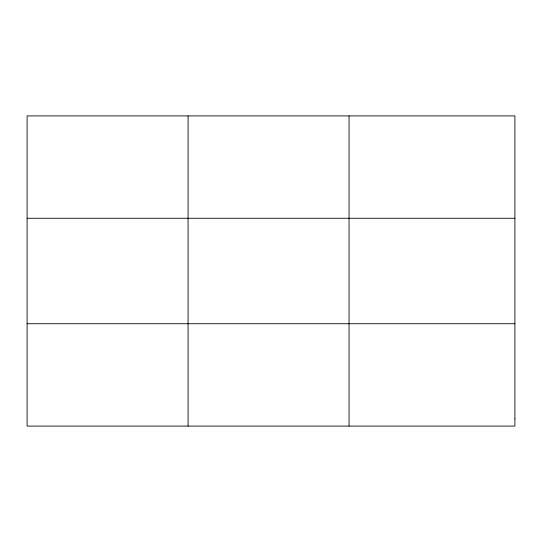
<?xml version="1.0" encoding="UTF-8"?>
<svg xmlns="http://www.w3.org/2000/svg" width="542" height="542" viewBox="0 0 542 542"><rect width="100%" height="100%" fill="white"/><g stroke="black" fill="none" stroke-linecap="round" stroke-linejoin="round"><path stroke-width="0.81" d="M188.074 115.913L188.074 426.087M349.048 115.913L349.048 426.087M27.1 218.27L514.9 218.27M27.1 323.73L514.9 323.73M514.9 418.776L514.9 426.087L27.1 426.087L27.1 115.913L514.9 115.913L514.9 418.776"/></g></svg>
